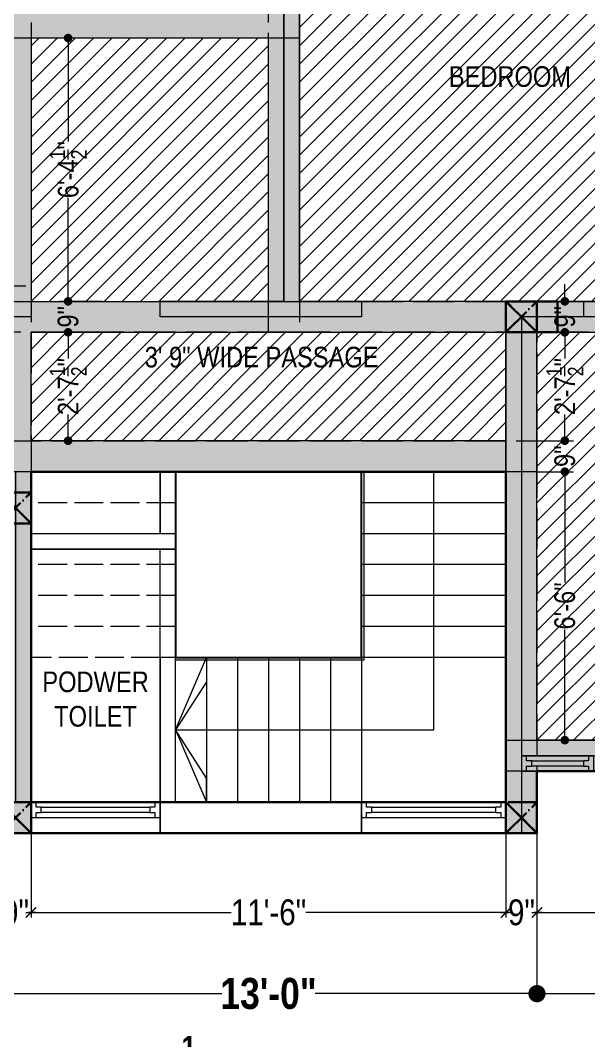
# Model space of a CAD drawing. Header units: millimetres. Extents: x 56222 to 154870, y -176352 to -121287.
# Drawn here: x 148268.1 to 148433.2, y -176092.2 to -175795.8 of the extents above; entities that cross this region are included whole.
import ezdxf

# ---------------------------------------------------------------- set-up
doc = ezdxf.new("R2010")
doc.units = ezdxf.units.MM
doc.header["$MEASUREMENT"] = 0
doc.header["$PDMODE"] = 35
doc.linetypes.add('ACAD_ISO02W100', pattern=[15, 12, -3])
doc.linetypes.add('ACAD_ISO04W100', pattern=[30, 24, -3, 0, -3])
doc.layers.get('Defpoints').update_dxf_attribs({"color": 220})
for name, color, linetype, lineweight in [('COLUMN', 1, 'Continuous', 30), ('COLUMN ( CENTER MARK )_', 5, 'ACAD_ISO04W100', 30), ('GROUND FLOOR', 7, 'Continuous', 9), ('GROUND FLOOR  ( PLINE )', 251, 'Continuous', 30), ('GROUND FLOOR ( DW_RAIL )', 7, 'Continuous', 9), ('GROUND FLOOR ( STAIR )', 251, 'Continuous', 9), ('XX~SLAB ( BEAM )~ ( DIM )', 7, 'Continuous', 9), ('XX~SLAB ( BEAM )~ ( HATCH )', 1, 'Continuous', 9), ('XX~SLAB ( HATCH )', 7, 'Continuous', 9), ('XX~STR BEAM', 5, 'ACAD_ISO02W100', 9)]:
    doc.layers.add(name, color=color, linetype=linetype, lineweight=lineweight)
doc.layers.add('GROUND FLOOR  ( Text )', color=251, linetype='Continuous')
doc.layers.add('XX~SLAB ( HATCH )~ PLINE', color=251, linetype='Continuous', lineweight=9, plot=False)
doc.layers.add('XX~SLAB ( PLINE )', color=251, linetype='Continuous', plot=False)
doc.styles.add('Cn BT~6', font='swissc.ttf', dxfattribs={"height": 6})
doc.styles.add("Cn_BT_0'-0", font='swissc.ttf')
doc.styles.add('Cn_BT_7½', font='swissc.ttf', dxfattribs={"height": 7.5})
doc.styles.add('Cn_BT_9 ( BOLD )', font='swisscb.ttf', dxfattribs={"height": 9})
doc.dimstyles.new('Cn BT~6', dxfattribs={"dimtxt": 0.18, "dimasz": 2.5, "dimexe": 2.5, "dimexo": 0, "dimgap": 0.09, "dimtad": 0, "dimdec": 3, "dimzin": 3, "dimdsep": 46, "dimlunit": 4, "dimtxsty": 'Cn BT~6', "dimblk": 'DOT', "dimcen": 0.09, "dimdle": 2, "dimclrd": 250, "dimclre": 250, "dimclrt": 5, "dimadec": 0, "dimazin": 0, "dimtfac": 0.75, "dimtdec": 3, "dimtofl": 0, "dimtmove": 0, "dimatfit": 3, "dimfxl": 1, "dimtolj": 1, "dimtzin": 0, "dimlwd": 15, "dimlwe": 15, "dimarcsym": 0})
doc.dimstyles.new('Cn_BT_7½', dxfattribs={"dimtxt": 9, "dimasz": 3, "dimexe": 1.5, "dimexo": 0, "dimgap": 0.09, "dimtad": 0, "dimdec": 3, "dimzin": 3, "dimdsep": 46, "dimlunit": 4, "dimtxsty": 'Cn_BT_7½', "dimblk": 'ARCHTICK', "dimcen": 0.09, "dimdle": 1.5, "dimclrd": 251, "dimclre": 251, "dimclrt": 14, "dimadec": 0, "dimazin": 0, "dimtfac": 0.75, "dimtdec": 3, "dimtofl": 0, "dimtmove": 0, "dimatfit": 3, "dimfxl": 0, "dimtolj": 1, "dimtzin": 0, "dimlwd": 15, "dimlwe": 15, "dimarcsym": 0})
doc.dimstyles.new('Cn_BT_9 ( BOLD )', dxfattribs={"dimtxt": 9, "dimasz": 5, "dimexe": 1.5, "dimexo": 0, "dimgap": 0.09, "dimtad": 0, "dimzin": 3, "dimdsep": 46, "dimlunit": 4, "dimtxsty": 'Cn_BT_9 ( BOLD )', "dimblk": 'DOT', "dimcen": 0.09, "dimdle": 1.5, "dimclrd": 251, "dimclre": 251, "dimclrt": 5, "dimadec": 0, "dimazin": 0, "dimtfac": 0.75, "dimtofl": 0, "dimtmove": 0, "dimatfit": 3, "dimfxl": 0, "dimtolj": 1, "dimtzin": 0, "dimlwd": 15, "dimlwe": 15, "dimarcsym": 0})

# ---------------------------------------------------------------- blocks, each defined once
blk = doc.blocks.new('_ArchTick')
at = {"color": 0, "linetype": 'ByBlock', "const_width": 0.15}
blk.add_lwpolyline([(-0.5, -0.5), (0.5, 0.5)], dxfattribs=at)
blk = doc.blocks.new('*D174')
at = {"layer": 'Defpoints', "color": 0, "transparency": 16777216}
for p in [(148271.19, -176031.94), (148262.19, -176043.94), (148271.19, -176055)]:
    blk.add_point(p, dxfattribs=at)
at = {"layer": 'XX~SLAB ( BEAM )~ ( DIM )', "color": 251, "lineweight": 15, "transparency": 16777216}
for p, q in [((148271.19, -176031.94), (148271.19, -176056.5)), ((148262.19, -176043.94), (148262.19, -176056.5)), ((148260.69, -176055), (148263.03, -176055)), ((148272.69, -176055), (148270.34, -176055))]:
    blk.add_line(p, q, dxfattribs=at)
at = {"layer": 'XX~SLAB ( BEAM )~ ( DIM )', "color": 251, "lineweight": 15, "transparency": 16777216, "xscale": 3, "yscale": 3, "zscale": 3, "rotation": 180}
blk.add_blockref('_ArchTick', (148262.19, -176055), dxfattribs=at)
at = {"layer": 'XX~SLAB ( BEAM )~ ( DIM )', "color": 251, "lineweight": 15, "transparency": 16777216, "xscale": 3, "yscale": 3, "zscale": 3}
blk.add_blockref('_ArchTick', (148271.19, -176055), dxfattribs=at)
at = {"layer": 'XX~SLAB ( BEAM )~ ( DIM )', "color": 14, "transparency": 16777216, "insert": (148266.69, -176055), "char_height": 7.5, "attachment_point": 5, "style": 'Cn_BT_7½'}
blk.add_mtext('\\A1;9"', dxfattribs=at)
blk = doc.blocks.new('*D173')
at = {"layer": 'Defpoints', "color": 0, "transparency": 16777216}
for p in [(148271.19, -176031.94), (148409.19, -176031.94), (148409.19, -176055)]:
    blk.add_point(p, dxfattribs=at)
at = {"layer": 'XX~SLAB ( BEAM )~ ( DIM )', "color": 251, "lineweight": 15, "transparency": 16777216}
for p, q in [((148271.19, -176031.94), (148271.19, -176056.5)), ((148409.19, -176031.94), (148409.19, -176056.5)), ((148269.69, -176055), (148329.33, -176055)), ((148410.69, -176055), (148351.05, -176055))]:
    blk.add_line(p, q, dxfattribs=at)
at = {"layer": 'XX~SLAB ( BEAM )~ ( DIM )', "color": 251, "lineweight": 15, "transparency": 16777216, "xscale": 3, "yscale": 3, "zscale": 3, "rotation": 180}
blk.add_blockref('_ArchTick', (148271.19, -176055), dxfattribs=at)
at = {"layer": 'XX~SLAB ( BEAM )~ ( DIM )', "color": 251, "lineweight": 15, "transparency": 16777216, "xscale": 3, "yscale": 3, "zscale": 3}
blk.add_blockref('_ArchTick', (148409.19, -176055), dxfattribs=at)
at = {"layer": 'XX~SLAB ( BEAM )~ ( DIM )', "color": 14, "transparency": 16777216, "insert": (148340.19, -176055), "char_height": 7.5, "attachment_point": 5, "style": 'Cn_BT_7½'}
blk.add_mtext('\\A1;11\'-6"', dxfattribs=at)
blk = doc.blocks.new('*D172')
at = {"layer": 'Defpoints', "color": 0, "transparency": 16777216}
for p in [(148409.19, -176031.94), (148418.19, -176031.94), (148418.19, -176055)]:
    blk.add_point(p, dxfattribs=at)
at = {"layer": 'XX~SLAB ( BEAM )~ ( DIM )', "color": 251, "lineweight": 15, "transparency": 16777216}
for p, q in [((148409.19, -176031.94), (148409.19, -176056.5)), ((148418.19, -176031.94), (148418.19, -176056.5)), ((148407.69, -176055), (148410.03, -176055)), ((148419.69, -176055), (148417.34, -176055))]:
    blk.add_line(p, q, dxfattribs=at)
at = {"layer": 'XX~SLAB ( BEAM )~ ( DIM )', "color": 251, "lineweight": 15, "transparency": 16777216, "xscale": 3, "yscale": 3, "zscale": 3, "rotation": 180}
blk.add_blockref('_ArchTick', (148409.19, -176055), dxfattribs=at)
at = {"layer": 'XX~SLAB ( BEAM )~ ( DIM )', "color": 251, "lineweight": 15, "transparency": 16777216, "xscale": 3, "yscale": 3, "zscale": 3}
blk.add_blockref('_ArchTick', (148418.19, -176055), dxfattribs=at)
at = {"layer": 'XX~SLAB ( BEAM )~ ( DIM )', "color": 14, "transparency": 16777216, "insert": (148413.69, -176055), "char_height": 7.5, "attachment_point": 5, "style": 'Cn_BT_7½'}
blk.add_mtext('\\A1;9"', dxfattribs=at)
blk = doc.blocks.new('*D171')
at = {"layer": 'Defpoints', "color": 0, "transparency": 16777216}
for p in [(148418.19, -176031.94), (148499.19, -176031.94), (148499.19, -176055)]:
    blk.add_point(p, dxfattribs=at)
at = {"layer": 'XX~SLAB ( BEAM )~ ( DIM )', "color": 251, "lineweight": 15, "transparency": 16777216}
for p, q in [((148418.19, -176031.94), (148418.19, -176056.5)), ((148499.19, -176031.94), (148499.19, -176056.5)), ((148416.69, -176055), (148450.17, -176055)), ((148500.69, -176055), (148467.21, -176055))]:
    blk.add_line(p, q, dxfattribs=at)
at = {"layer": 'XX~SLAB ( BEAM )~ ( DIM )', "color": 251, "lineweight": 15, "transparency": 16777216, "xscale": 3, "yscale": 3, "zscale": 3, "rotation": 180}
blk.add_blockref('_ArchTick', (148418.19, -176055), dxfattribs=at)
at = {"layer": 'XX~SLAB ( BEAM )~ ( DIM )', "color": 251, "lineweight": 15, "transparency": 16777216, "xscale": 3, "yscale": 3, "zscale": 3}
blk.add_blockref('_ArchTick', (148499.19, -176055), dxfattribs=at)
at = {"layer": 'XX~SLAB ( BEAM )~ ( DIM )', "color": 14, "transparency": 16777216, "insert": (148458.69, -176055), "char_height": 7.5, "attachment_point": 5, "style": 'Cn_BT_7½'}
blk.add_mtext('\\A1;6\'-9"', dxfattribs=at)
blk = doc.blocks.new('_Dot')
at = {"color": 0, "linetype": 'ByBlock', "lineweight": -2}
blk.add_line((-0.5, 0), (-1, 0), dxfattribs=at)
at = {"color": 0, "linetype": 'ByBlock', "const_width": 0.5}
blk.add_lwpolyline([(-0.25, 0, 1), (0.25, 0, 1)], format="xyb", close=True, dxfattribs=at)
blk = doc.blocks.new('*D169')
at = {"layer": 'Defpoints', "color": 0, "transparency": 16777216}
for p in [(148418.19, -175926.94), (148426.28, -175926.94), (148418.19, -176004.94)]:
    blk.add_point(p, dxfattribs=at)
at = {"layer": 'XX~SLAB ( BEAM )~ ( DIM )', "color": 250, "lineweight": 15, "transparency": 16777216}
for p, q in [((148418.19, -175926.94), (148428.78, -175926.94)), ((148426.28, -175929.44), (148426.28, -175959.11)), ((148426.28, -176002.44), (148426.28, -175972.78)), ((148418.19, -176004.94), (148428.78, -176004.94))]:
    blk.add_line(p, q, dxfattribs=at)
at = {"layer": 'XX~SLAB ( BEAM )~ ( DIM )', "color": 250, "lineweight": 15, "transparency": 16777216, "xscale": 2.5, "yscale": 2.5, "zscale": 2.5}
for p, rotation in [((148426.28, -175926.94), 90), ((148426.28, -176004.94), 270)]:
    blk.add_blockref('_Dot', p, dxfattribs=dict(at, rotation=rotation))
at = {"layer": 'XX~SLAB ( BEAM )~ ( DIM )', "color": 5, "transparency": 16777216, "insert": (148426.28, -175965.94), "char_height": 6, "attachment_point": 5, "rotation": 90, "style": 'Cn BT~6'}
blk.add_mtext('\\A1;6\'-6"', dxfattribs=at)
blk = doc.blocks.new('*D168')
at = {"layer": 'Defpoints', "color": 0, "transparency": 16777216}
for p in [(148418.19, -175917.94), (148426.28, -175917.94), (148418.19, -175926.94)]:
    blk.add_point(p, dxfattribs=at)
at = {"layer": 'XX~SLAB ( BEAM )~ ( DIM )', "color": 250, "lineweight": 15, "transparency": 16777216}
for p, q in [((148426.28, -175915.44), (148426.28, -175912.94)), ((148418.19, -175917.94), (148428.78, -175917.94)), ((148418.19, -175926.94), (148428.78, -175926.94)), ((148426.28, -175929.44), (148426.28, -175931.94))]:
    blk.add_line(p, q, dxfattribs=at)
at = {"layer": 'XX~SLAB ( BEAM )~ ( DIM )', "color": 250, "lineweight": 15, "transparency": 16777216, "xscale": 2.5, "yscale": 2.5, "zscale": 2.5}
for p, rotation in [((148426.28, -175917.94), 270), ((148426.28, -175926.94), 90)]:
    blk.add_blockref('_Dot', p, dxfattribs=dict(at, rotation=rotation))
at = {"layer": 'XX~SLAB ( BEAM )~ ( DIM )', "color": 5, "transparency": 16777216, "insert": (148426.28, -175922.44), "char_height": 6, "attachment_point": 5, "rotation": 90, "style": 'Cn BT~6'}
blk.add_mtext('\\A1;9"', dxfattribs=at)
blk = doc.blocks.new('*D167')
at = {"layer": 'Defpoints', "color": 0, "transparency": 16777216}
for p in [(148424.19, -175886.44), (148426.28, -175886.44), (148418.19, -175917.94)]:
    blk.add_point(p, dxfattribs=at)
at = {"layer": 'XX~SLAB ( BEAM )~ ( DIM )', "color": 250, "lineweight": 15, "transparency": 16777216}
for p, q in [((148424.19, -175886.44), (148428.78, -175886.44)), ((148426.28, -175888.94), (148426.28, -175894.03)), ((148426.28, -175915.44), (148426.28, -175910.36)), ((148418.19, -175917.94), (148428.78, -175917.94))]:
    blk.add_line(p, q, dxfattribs=at)
at = {"layer": 'XX~SLAB ( BEAM )~ ( DIM )', "color": 250, "lineweight": 15, "transparency": 16777216, "xscale": 2.5, "yscale": 2.5, "zscale": 2.5}
for p, rotation in [((148426.28, -175886.44), 90), ((148426.28, -175917.94), 270)]:
    blk.add_blockref('_Dot', p, dxfattribs=dict(at, rotation=rotation))
at = {"layer": 'XX~SLAB ( BEAM )~ ( DIM )', "color": 5, "transparency": 16777216, "insert": (148426.28, -175902.19), "char_height": 6, "attachment_point": 5, "rotation": 90, "style": 'Cn BT~6'}
blk.add_mtext('\\A1;2\'-7{\\H0.750000x;\\S1/2;}"', dxfattribs=at)
blk = doc.blocks.new('*D166')
at = {"layer": 'Defpoints', "color": 0, "transparency": 16777216}
for p in [(148424.19, -175877.44), (148426.28, -175877.44), (148424.19, -175886.44)]:
    blk.add_point(p, dxfattribs=at)
at = {"layer": 'XX~SLAB ( BEAM )~ ( DIM )', "color": 250, "lineweight": 15, "transparency": 16777216}
for p, q in [((148426.28, -175874.94), (148426.28, -175872.44)), ((148424.19, -175877.44), (148428.78, -175877.44)), ((148424.19, -175886.44), (148428.78, -175886.44)), ((148426.28, -175888.94), (148426.28, -175891.44))]:
    blk.add_line(p, q, dxfattribs=at)
at = {"layer": 'XX~SLAB ( BEAM )~ ( DIM )', "color": 250, "lineweight": 15, "transparency": 16777216, "xscale": 2.5, "yscale": 2.5, "zscale": 2.5}
for p, rotation in [((148426.28, -175877.44), 270), ((148426.28, -175886.44), 90)]:
    blk.add_blockref('_Dot', p, dxfattribs=dict(at, rotation=rotation))
at = {"layer": 'XX~SLAB ( BEAM )~ ( DIM )', "color": 5, "transparency": 16777216, "insert": (148426.28, -175881.94), "char_height": 6, "attachment_point": 5, "rotation": 90, "style": 'Cn BT~6'}
blk.add_mtext('\\A1;9"', dxfattribs=at)
blk = doc.blocks.new('*D165')
at = {"layer": 'Defpoints', "color": 0, "transparency": 16777216}
for p in [(148291.94, -175800.94), (148281.97, -175877.44), (148291.94, -175877.44)]:
    blk.add_point(p, dxfattribs=at)
at = {"layer": 'XX~SLAB ( BEAM )~ ( DIM )', "color": 250, "lineweight": 15, "transparency": 16777216}
for p, q in [((148291.94, -175800.94), (148279.47, -175800.94)), ((148281.97, -175803.44), (148281.97, -175831.02)), ((148281.97, -175874.94), (148281.97, -175847.36)), ((148291.94, -175877.44), (148279.47, -175877.44))]:
    blk.add_line(p, q, dxfattribs=at)
at = {"layer": 'XX~SLAB ( BEAM )~ ( DIM )', "color": 250, "lineweight": 15, "transparency": 16777216, "xscale": 2.5, "yscale": 2.5, "zscale": 2.5}
for p, rotation in [((148281.97, -175800.94), 90), ((148281.97, -175877.44), 270)]:
    blk.add_blockref('_Dot', p, dxfattribs=dict(at, rotation=rotation))
at = {"layer": 'XX~SLAB ( BEAM )~ ( DIM )', "color": 5, "transparency": 16777216, "insert": (148281.97, -175839.19), "char_height": 6, "attachment_point": 5, "rotation": 90, "style": 'Cn BT~6'}
blk.add_mtext('\\A1;6\'-4{\\H0.750000x;\\S1/2;}"', dxfattribs=at)
blk = doc.blocks.new('*D164')
at = {"layer": 'Defpoints', "color": 0, "transparency": 16777216}
for p in [(148291.94, -175877.44), (148281.97, -175886.44), (148291.94, -175886.44)]:
    blk.add_point(p, dxfattribs=at)
at = {"layer": 'XX~SLAB ( BEAM )~ ( DIM )', "color": 250, "lineweight": 15, "transparency": 16777216}
for p, q in [((148281.97, -175874.94), (148281.97, -175872.44)), ((148291.94, -175877.44), (148279.47, -175877.44)), ((148291.94, -175886.44), (148279.47, -175886.44)), ((148281.97, -175888.94), (148281.97, -175891.44))]:
    blk.add_line(p, q, dxfattribs=at)
at = {"layer": 'XX~SLAB ( BEAM )~ ( DIM )', "color": 250, "lineweight": 15, "transparency": 16777216, "xscale": 2.5, "yscale": 2.5, "zscale": 2.5}
for p, rotation in [((148281.97, -175877.44), 270), ((148281.97, -175886.44), 90)]:
    blk.add_blockref('_Dot', p, dxfattribs=dict(at, rotation=rotation))
at = {"layer": 'XX~SLAB ( BEAM )~ ( DIM )', "color": 5, "transparency": 16777216, "insert": (148281.97, -175881.94), "char_height": 6, "attachment_point": 5, "rotation": 90, "style": 'Cn BT~6'}
blk.add_mtext('\\A1;9"', dxfattribs=at)
blk = doc.blocks.new('*D163')
at = {"layer": 'Defpoints', "color": 0, "transparency": 16777216}
for p in [(148291.94, -175886.44), (148281.97, -175917.94), (148291.94, -175917.94)]:
    blk.add_point(p, dxfattribs=at)
at = {"layer": 'XX~SLAB ( BEAM )~ ( DIM )', "color": 250, "lineweight": 15, "transparency": 16777216}
for p, q in [((148291.94, -175886.44), (148279.47, -175886.44)), ((148281.97, -175888.94), (148281.97, -175894.03)), ((148281.97, -175915.44), (148281.97, -175910.36)), ((148291.94, -175917.94), (148279.47, -175917.94))]:
    blk.add_line(p, q, dxfattribs=at)
at = {"layer": 'XX~SLAB ( BEAM )~ ( DIM )', "color": 250, "lineweight": 15, "transparency": 16777216, "xscale": 2.5, "yscale": 2.5, "zscale": 2.5}
for p, rotation in [((148281.97, -175886.44), 90), ((148281.97, -175917.94), 270)]:
    blk.add_blockref('_Dot', p, dxfattribs=dict(at, rotation=rotation))
at = {"layer": 'XX~SLAB ( BEAM )~ ( DIM )', "color": 5, "transparency": 16777216, "insert": (148281.97, -175902.19), "char_height": 6, "attachment_point": 5, "rotation": 90, "style": 'Cn BT~6'}
blk.add_mtext('\\A1;2\'-7{\\H0.750000x;\\S1/2;}"', dxfattribs=at)
blk = doc.blocks.new('*D150')
at = {"layer": 'Defpoints', "color": 0, "transparency": 16777216}
for p in [(148418.19, -176031.94), (148262.19, -176043.94), (148418.19, -176078.58)]:
    blk.add_point(p, dxfattribs=at)
at = {"layer": 'XX~SLAB ( BEAM )~ ( DIM )', "color": 251, "lineweight": 15, "transparency": 16777216}
for p, q in [((148418.19, -176031.94), (148418.19, -176080.08)), ((148262.19, -176043.94), (148262.19, -176080.08)), ((148267.19, -176078.58), (148326.65, -176078.58)), ((148413.19, -176078.58), (148353.73, -176078.58))]:
    blk.add_line(p, q, dxfattribs=at)
at = {"layer": 'XX~SLAB ( BEAM )~ ( DIM )', "color": 251, "lineweight": 15, "transparency": 16777216, "xscale": 5, "yscale": 5, "zscale": 5, "rotation": 180}
blk.add_blockref('_Dot', (148262.19, -176078.58), dxfattribs=at)
at = {"layer": 'XX~SLAB ( BEAM )~ ( DIM )', "color": 251, "lineweight": 15, "transparency": 16777216, "xscale": 5, "yscale": 5, "zscale": 5}
blk.add_blockref('_Dot', (148418.19, -176078.58), dxfattribs=at)
at = {"layer": 'XX~SLAB ( BEAM )~ ( DIM )', "color": 5, "transparency": 16777216, "insert": (148340.19, -176078.58), "char_height": 9, "attachment_point": 5, "style": 'Cn_BT_9 ( BOLD )'}
blk.add_mtext('\\A1;13\'-0"', dxfattribs=at)
blk = doc.blocks.new('*D149')
at = {"layer": 'Defpoints', "color": 0, "transparency": 16777216}
for p in [(148418.19, -176031.94), (148499.19, -176031.94), (148499.19, -176078.58)]:
    blk.add_point(p, dxfattribs=at)
at = {"layer": 'XX~SLAB ( BEAM )~ ( DIM )', "color": 251, "lineweight": 15, "transparency": 16777216}
for p, q in [((148418.19, -176031.94), (148418.19, -176080.08)), ((148499.19, -176031.94), (148499.19, -176080.08)), ((148423.19, -176078.58), (148448.13, -176078.58)), ((148494.19, -176078.58), (148469.24, -176078.58))]:
    blk.add_line(p, q, dxfattribs=at)
at = {"layer": 'XX~SLAB ( BEAM )~ ( DIM )', "color": 251, "lineweight": 15, "transparency": 16777216, "xscale": 5, "yscale": 5, "zscale": 5, "rotation": 180}
blk.add_blockref('_Dot', (148418.19, -176078.58), dxfattribs=at)
at = {"layer": 'XX~SLAB ( BEAM )~ ( DIM )', "color": 251, "lineweight": 15, "transparency": 16777216, "xscale": 5, "yscale": 5, "zscale": 5}
blk.add_blockref('_Dot', (148499.19, -176078.58), dxfattribs=at)
at = {"layer": 'XX~SLAB ( BEAM )~ ( DIM )', "color": 5, "transparency": 16777216, "insert": (148458.69, -176078.58), "char_height": 9, "attachment_point": 5, "style": 'Cn_BT_9 ( BOLD )'}
blk.add_mtext('\\A1;6\'-9"', dxfattribs=at)
blk = doc.blocks.new('*D147')
at = {"layer": 'Defpoints', "color": 0, "transparency": 16777216}
for p in [(148107.69, -176043.94), (148508.19, -176043.94), (148508.19, -176098.99)]:
    blk.add_point(p, dxfattribs=at)
at = {"layer": 'XX~SLAB ( BEAM )~ ( DIM )', "color": 251, "lineweight": 15, "transparency": 16777216}
for p, q in [((148107.69, -176043.94), (148107.69, -176100.49)), ((148508.19, -176043.94), (148508.19, -176100.49)), ((148112.69, -176098.99), (148292.3, -176098.99)), ((148503.19, -176098.99), (148323.58, -176098.99))]:
    blk.add_line(p, q, dxfattribs=at)
at = {"layer": 'XX~SLAB ( BEAM )~ ( DIM )', "color": 251, "lineweight": 15, "transparency": 16777216, "xscale": 5, "yscale": 5, "zscale": 5, "rotation": 180}
blk.add_blockref('_Dot', (148107.69, -176098.99), dxfattribs=at)
at = {"layer": 'XX~SLAB ( BEAM )~ ( DIM )', "color": 251, "lineweight": 15, "transparency": 16777216, "xscale": 5, "yscale": 5, "zscale": 5}
blk.add_blockref('_Dot', (148508.19, -176098.99), dxfattribs=at)
at = {"layer": 'XX~SLAB ( BEAM )~ ( DIM )', "color": 5, "transparency": 16777216, "insert": (148307.94, -176098.99), "char_height": 9, "attachment_point": 5, "style": 'Cn_BT_9 ( BOLD )'}
blk.add_mtext('\\A1;33\'-4{\\H0.750000x;\\S1/2;}"', dxfattribs=at)
blk = doc.blocks.new('*D146')
at = {"layer": 'Defpoints', "color": 0, "transparency": 16777216}
for p in [(148103.19, -176043.94), (148508.19, -176043.94), (148508.19, -176121.67)]:
    blk.add_point(p, dxfattribs=at)
at = {"layer": 'XX~SLAB ( BEAM )~ ( DIM )', "color": 251, "lineweight": 15, "transparency": 16777216}
for p, q in [((148103.19, -176043.94), (148103.19, -176123.17)), ((148508.19, -176043.94), (148508.19, -176123.17)), ((148108.19, -176121.67), (148292.12, -176121.67)), ((148503.19, -176121.67), (148319.26, -176121.67))]:
    blk.add_line(p, q, dxfattribs=at)
at = {"layer": 'XX~SLAB ( BEAM )~ ( DIM )', "color": 251, "lineweight": 15, "transparency": 16777216, "xscale": 5, "yscale": 5, "zscale": 5, "rotation": 180}
blk.add_blockref('_Dot', (148103.19, -176121.67), dxfattribs=at)
at = {"layer": 'XX~SLAB ( BEAM )~ ( DIM )', "color": 251, "lineweight": 15, "transparency": 16777216, "xscale": 5, "yscale": 5, "zscale": 5}
blk.add_blockref('_Dot', (148508.19, -176121.67), dxfattribs=at)
at = {"layer": 'XX~SLAB ( BEAM )~ ( DIM )', "color": 5, "transparency": 16777216, "insert": (148305.69, -176121.67), "char_height": 9, "attachment_point": 5, "style": 'Cn_BT_9 ( BOLD )'}
blk.add_mtext('\\A1;33\'-9"', dxfattribs=at)

msp = doc.modelspace()

# ---------------------------------------------------------------- hatches: boundary and pattern name
at = {"layer": 'XX~SLAB ( BEAM )~ ( HATCH )'}
h = msp.add_hatch(dxfattribs=at)
h.set_pattern_fill('AR-CONC', color=256, style=0)
h.set_pattern_definition([(50, (148103.1876, -176043.9437), (7.1726, -0.62752), [0.75, -8.25]), (355, (148103.1876, -176043.944), (-1.38751, 7.52192), [0.6, -6.6]), (100.4514, (148103.785, -176043.996), (5.78509, 6.8944), [0.6374, -7.01142]), (46.1842, (148103.188, -176041.944), (10.67241, -1.65519), [1.125, -12.375]), (96.6356, (148104.077, -176042.082), (9.34663, 9.74118), [0.9561, -10.51713]), (351.1842, (148103.188, -176041.944), (9.34662, 9.74119), [0.9, -9.9]), (21, (148104.1876, -176042.4437), (5.96907, -4.02619), [0.75, -8.25]), (326, (148104.1876, -176042.444), (2.43315, 7.2515), [0.6, -6.6]), (71.4514, (148104.685, -176042.779), (8.40223, 3.225305), [0.6374, -7.01142]), (37.5, (148103.1876, -176043.9437), (0.121599, 3.328939), [0, -6.52, 0, -6.7, 0, -6.625]), (7.5, (148103.1876, -176043.9437), (2.630695, 3.944117), [0, -3.82, 0, -6.37, 0, -2.525]), (327.5, (148100.9576, -176043.9437), (5.338224, -0.225549), [0, -2.5, 0, -7.8, 0, -10.35]), (317.5, (148099.9576, -176043.9437), (5.83186, 1.00105), [0, -3.25, 0, -5.18, 0, -7.35])])
h.paths.add_polyline_path([(148103.1876, -175721.4437), (148508.1876, -175721.4437), (148508.1872, -176031.9437), (148499.1875, -176031.9437), (148499.1876, -176013.9437), (148418.1876, -176013.9437), (148418.1876, -176031.9437), (148262.1876, -176031.9437), (148262.1876, -176043.9437), (148103.1876, -176043.9437)])
h.paths.add_polyline_path([(148262.1876, -176043.9437), (148116.6876, -176043.9437), (148116.6876, -176031.9437), (148262.1876, -176031.9437)], flags=17)
h.paths.add_polyline_path([(148107.6876, -176043.9437), (148103.1876, -176043.9437), (148103.1876, -175721.4437), (148107.6876, -175721.4437)], flags=16)
h.paths.add_polyline_path([(148116.6876, -175872.9437), (148262.1876, -175872.9437), (148262.1876, -175800.9437), (148116.6876, -175800.9437)], flags=16)
h.paths.add_polyline_path([(148116.6876, -175748.4437), (148262.1876, -175748.4437), (148262.1876, -175791.9437), (148116.6876, -175791.9437)], flags=16)
h.paths.add_polyline_path([(148116.6876, -175725.9437), (148262.1876, -175725.9437), (148262.1876, -175739.4437), (148116.6876, -175739.4437)], flags=16)
h.paths.add_polyline_path([(148271.1876, -175725.9437), (148340.1876, -175725.9437), (148340.1876, -175739.4437), (148271.1876, -175739.4437)], flags=16)
h.paths.add_polyline_path([(148271.1876, -175748.4437), (148340.1876, -175748.4437), (148340.1876, -175791.9437), (148271.1876, -175791.9437)], flags=16)
h.paths.add_polyline_path([(148349.1876, -175748.4437), (148499.1876, -175748.4437), (148499.1876, -175877.4437), (148349.1876, -175877.4437)], flags=16)
h.paths.add_polyline_path([(148271.1876, -175877.4437), (148340.1876, -175877.4437), (148340.1876, -175800.9437), (148271.1876, -175800.9437)], flags=16)
h.paths.add_polyline_path([(148349.1876, -175725.9437), (148499.1876, -175725.9437), (148499.1876, -175739.4437), (148349.1876, -175739.4437)], flags=16)
h.paths.add_polyline_path([(148418.1876, -175886.4437), (148499.1876, -175886.4437), (148499.1876, -176004.9437), (148418.1876, -176004.9437)], flags=16)
h.paths.add_polyline_path([(148271.1876, -175886.4437), (148409.1876, -175886.4437), (148409.1876, -175917.9437), (148271.1876, -175917.9437)], flags=16)
h.paths.add_polyline_path([(148271.1876, -175926.9437), (148409.1876, -175926.9437), (148409.1876, -176031.9437), (148271.1876, -176031.9437)], flags=16)
h.paths.add_polyline_path([(148116.6876, -176022.9437), (148262.1876, -176022.9437), (148262.1876, -175881.9437), (148116.6876, -175881.9437)], flags=16)
at = {"layer": 'XX~SLAB ( HATCH )'}
h = msp.add_hatch(dxfattribs=at)
h.set_pattern_fill('ANSI31', color=256, scale=30, style=0)
h.set_pattern_definition([(45, (148349.1876, -175877.4437), (-2.65165, 2.65165), [])])
h.paths.add_polyline_path([(148349.1876, -175748.4437), (148499.1876, -175748.4437), (148499.1876, -175877.4437), (148349.1876, -175877.4437)])
h = msp.add_hatch(dxfattribs=at)
h.set_pattern_fill('ANSI31', color=256, scale=30, style=0)
h.set_pattern_definition([(45, (148271.1876, -175877.4437), (-2.65165, 2.65165), [])])
h.paths.add_polyline_path([(148271.1876, -175877.4437), (148340.1876, -175877.4437), (148340.1876, -175800.9437), (148271.1876, -175800.9437)])
h = msp.add_hatch(dxfattribs=at)
h.set_pattern_fill('ANSI31', color=256, scale=30, style=0)
h.set_pattern_definition([(45, (148271.1876, -175917.9437), (-2.65165, 2.65165), [])])
h.paths.add_polyline_path([(148271.1876, -175886.4437), (148409.1876, -175886.4437), (148409.1876, -175917.9437), (148271.1876, -175917.9437)])
h = msp.add_hatch(dxfattribs=at)
h.set_pattern_fill('ANSI31', color=256, scale=30, style=0)
h.set_pattern_definition([(45, (148418.1876, -176004.9437), (-2.65165, 2.65165), [])])
h.paths.add_polyline_path([(148418.1876, -175886.4437), (148499.1876, -175886.4437), (148499.1876, -176004.9437), (148418.1876, -176004.9437)])

# ---------------------------------------------------------------- linework, layer by layer
at = {"layer": 'COLUMN'}
msp.add_lwpolyline([(148424.1876, -175877.4437), (148424.1876, -175886.4437), (148409.1876, -175886.4437), (148409.1876, -175877.4437)], close=True, dxfattribs=at)
at = {"layer": 'COLUMN ( CENTER MARK )_', "ltscale": 0.35}
for points in [[(148418.1876, -175877.4437), (148418.1876, -175886.4437), (148409.1876, -175886.4437), (148418.1876, -175877.4437), (148409.1876, -175877.4437), (148418.1876, -175886.4437), (148409.1876, -175877.4437), (148409.1876, -175886.4437), (148418.1876, -175886.4437)], [(148271.1876, -175932.9437), (148271.1876, -175941.9437), (148262.1876, -175941.9437), (148271.1876, -175932.9437), (148262.1876, -175932.9437), (148271.1876, -175941.9437), (148262.1876, -175932.9437), (148262.1876, -175941.9437), (148271.1876, -175941.9437)], [(148271.1876, -176022.9437), (148271.1876, -176031.9437), (148262.1876, -176031.9437), (148271.1876, -176022.9437), (148262.1876, -176022.9437), (148271.1876, -176031.9437), (148262.1876, -176022.9437), (148262.1876, -176031.9437), (148271.1876, -176031.9437)], [(148418.1876, -176022.9437), (148418.1876, -176031.9437), (148409.1876, -176031.9437), (148418.1876, -176022.9437), (148409.1876, -176022.9437), (148418.1876, -176031.9437), (148409.1876, -176022.9437), (148409.1876, -176031.9437), (148418.1876, -176031.9437)]]:
    msp.add_lwpolyline(points, close=True, dxfattribs=at)
at = {"layer": 'GROUND FLOOR'}
for p, q in [((148344.6876, -175748.4437), (148344.6876, -175877.4437)), ((148349.1876, -175748.4437), (148349.1876, -175877.4437)), ((148344.6876, -175877.4437), (148308.6876, -175877.4437)), ((148308.6876, -175881.9437), (148308.6876, -175877.4437)), ((148349.1876, -175877.4437), (148367.1876, -175877.4437)), ((148367.1876, -175877.4437), (148367.1876, -175881.9437)), ((148409.1876, -175877.4437), (148409.1876, -176031.9437)), ((148431.6876, -175877.4437), (148409.1876, -175877.4437)), ((148431.6876, -175877.4437), (148431.6876, -175881.9437)), ((148367.1876, -175881.9437), (148308.6876, -175881.9437)), ((148413.6876, -175881.9437), (148413.6876, -176031.9437)), ((148499.1876, -175881.9437), (148413.6876, -175881.9437)), ((148308.6876, -175944.9437), (148308.6876, -175926.9437)), ((148313.1876, -175949.4437), (148313.1876, -175926.9437)), ((148308.6876, -176031.9437), (148308.6876, -175949.4437)), ((148313.1876, -176022.9437), (148313.1876, -175980.9437)), ((148413.6876, -176009.4437), (148499.1876, -176009.4437)), ((148413.6876, -176013.9437), (148499.1876, -176013.9437)), ((148409.1876, -176022.9437), (148271.1876, -176022.9437)), ((148367.1876, -176022.9437), (148367.1876, -176031.9437)), ((148418.1876, -176031.9437), (148107.6876, -176031.9437))]:
    msp.add_line(p, q, dxfattribs=at)
at = {"layer": 'GROUND FLOOR', "color": 5}
msp.add_line((148313.1876, -175949.4437), (148271.1876, -175949.4437), dxfattribs=at)
at = {"layer": 'GROUND FLOOR'}
msp.add_lwpolyline([(148367.1876, -175926.9437), (148367.1876, -175980.9437), (148313.1876, -175980.9437)], dxfattribs=at)
at = {"layer": 'GROUND FLOOR  ( PLINE )', "lineweight": 9}
for points in [[(148218.6876, -175739.4437), (148397.1876, -175739.4437), (148397.1876, -175748.4437), (148349.1876, -175748.4437), (148349.1876, -175877.4437), (148367.1876, -175877.4437), (148367.1876, -175881.9437), (148308.6876, -175881.9437), (148308.6876, -175877.4437), (148344.6876, -175877.4437), (148344.6876, -175748.4437), (148218.6876, -175748.4437)], [(148409.1876, -175877.4437), (148431.6876, -175877.4437), (148431.6876, -175881.9437), (148413.6876, -175881.9437), (148413.6876, -176031.9437), (148409.1876, -176031.9437)], [(148271.1876, -175949.4437), (148313.1876, -175949.4437), (148313.1876, -175926.9437), (148308.6876, -175926.9437), (148308.6876, -175944.9437), (148271.1876, -175944.9437), (148271.1876, -175926.9437), (148266.6876, -175926.9437), (148266.6876, -176022.9437), (148239.6876, -176022.9437), (148239.6876, -176031.9437), (148271.1876, -176031.9437)], [(148367.1876, -176022.9437), (148313.1876, -176022.9437), (148313.1876, -175980.9437), (148308.6876, -175980.9437), (148308.6876, -176031.9437), (148367.1876, -176031.9437)]]:
    msp.add_lwpolyline(points, close=True, dxfattribs=at)
at = {"layer": 'GROUND FLOOR ( DW_RAIL )'}
for points in [[(148434.6876, -176009.4437), (148433.1876, -176009.4437), (148433.1876, -176010.9437), (148431.6876, -176010.9437), (148431.6876, -176012.4437), (148416.6876, -176012.4437), (148416.6876, -176010.9437), (148415.1876, -176010.9437), (148415.1876, -176009.4437), (148413.6876, -176009.4437), (148413.6876, -176013.9437), (148415.1876, -176013.9437), (148415.1876, -176012.4437), (148416.6876, -176012.4437), (148416.6876, -176010.9437), (148431.6876, -176010.9437), (148431.6876, -176012.4437), (148433.1876, -176012.4437), (148433.1876, -176013.9437), (148434.6876, -176013.9437), (148434.6876, -176009.4437), (148413.6876, -176009.4437), (148413.6876, -176013.9437), (148434.6876, -176013.9437)], [(148308.6876, -176022.9437), (148307.1876, -176022.9437), (148307.1876, -176024.4437), (148305.6876, -176024.4437), (148305.6876, -176025.9437), (148274.1876, -176025.9437), (148274.1876, -176024.4437), (148272.6876, -176024.4437), (148272.6876, -176022.9437), (148271.1876, -176022.9437), (148271.1876, -176027.4437), (148272.6876, -176027.4437), (148272.6876, -176025.9437), (148274.1876, -176025.9437), (148274.1876, -176024.4437), (148305.6876, -176024.4437), (148305.6876, -176025.9437), (148307.1876, -176025.9437), (148307.1876, -176027.4437), (148308.6876, -176027.4437), (148308.6876, -176022.9437), (148271.1876, -176022.9437), (148271.1876, -176027.4437), (148308.6876, -176027.4437)], [(148409.1876, -176022.9437), (148407.6876, -176022.9437), (148407.6876, -176024.4437), (148406.1876, -176024.4437), (148406.1876, -176025.9437), (148370.1876, -176025.9437), (148370.1876, -176024.4437), (148368.6876, -176024.4437), (148368.6876, -176022.9437), (148367.1876, -176022.9437), (148367.1876, -176027.4437), (148368.6876, -176027.4437), (148368.6876, -176025.9437), (148370.1876, -176025.9437), (148370.1876, -176024.4437), (148406.1876, -176024.4437), (148406.1876, -176025.9437), (148407.6876, -176025.9437), (148407.6876, -176027.4437), (148409.1876, -176027.4437), (148409.1876, -176022.9437), (148367.1876, -176022.9437), (148367.1876, -176027.4437), (148409.1876, -176027.4437)]]:
    msp.add_lwpolyline(points, close=True, dxfattribs=at)
at = {"layer": 'GROUND FLOOR ( STAIR )', "color": 5, "linetype": 'ACAD_ISO02W100', "ltscale": 0.7}
for p, q in [((148313.1876, -175926.9437), (148271.1876, -175926.9437)), ((148313.1876, -175935.9437), (148271.1876, -175935.9437)), ((148313.1876, -175944.9437), (148271.1876, -175944.9437)), ((148313.1876, -175949.4437), (148313.1876, -175980.9437)), ((148313.1876, -175953.9437), (148271.1876, -175953.9437)), ((148313.1876, -175962.9437), (148271.1876, -175962.9437)), ((148313.1876, -175971.9437), (148271.1876, -175971.9437)), ((148308.6876, -175980.9437), (148271.1876, -175980.9437))]:
    msp.add_line(p, q, dxfattribs=at)
at = {"layer": 'GROUND FLOOR ( STAIR )'}
for p, q in [((148409.1876, -175926.9437), (148367.1876, -175926.9437)), ((148367.1876, -175926.9437), (148367.1876, -176022.9437)), ((148409.1876, -175935.9437), (148367.1876, -175935.9437)), ((148409.1876, -175944.9437), (148367.1876, -175944.9437)), ((148409.1876, -175953.9437), (148367.1876, -175953.9437)), ((148409.1876, -175962.9437), (148367.1876, -175962.9437)), ((148409.1876, -175971.9437), (148367.1876, -175971.9437)), ((148409.1876, -175980.9437), (148313.1876, -175980.9437)), ((148322.1876, -175980.9437), (148322.1876, -176022.9437)), ((148331.1876, -175980.9437), (148331.1876, -176022.9437)), ((148340.1876, -175980.9437), (148340.1876, -176022.9437)), ((148349.1876, -175980.9437), (148349.1876, -176022.9437)), ((148358.1876, -175980.9437), (148358.1876, -176022.9437))]:
    msp.add_line(p, q, dxfattribs=at)
msp.add_lwpolyline([(148313.1876, -176001.9437), (148322.1876, -175980.9437), (148322.1876, -175987.9437), (148313.1876, -176001.9437), (148322.1876, -176022.9437), (148322.1876, -176015.9437), (148313.1876, -176001.9437), (148388.1876, -176001.9437), (148388.1876, -175926.9437)], dxfattribs=at)
msp.add_lwpolyline([(148313.1876, -175980.9437), (148367.1876, -175980.9437), (148367.1876, -175926.9437), (148367.8876, -175926.9437), (148367.8876, -175981.6437), (148313.1876, -175981.6437)], close=True, dxfattribs=at)
at = {"layer": 'XX~SLAB ( HATCH )~ PLINE', "color": 0}
for points in [[(148349.1876, -175748.4437), (148499.1876, -175748.4437), (148499.1876, -175877.4437), (148349.1876, -175877.4437)], [(148271.1876, -175877.4437), (148340.1876, -175877.4437), (148340.1876, -175800.9437), (148271.1876, -175800.9437)], [(148271.1876, -175886.4437), (148409.1876, -175886.4437), (148409.1876, -175917.9437), (148271.1876, -175917.9437)], [(148418.1876, -175886.4437), (148499.1876, -175886.4437), (148499.1876, -176004.9437), (148418.1876, -176004.9437)]]:
    msp.add_lwpolyline(points, close=True, dxfattribs=at)
at = {"layer": 'XX~SLAB ( PLINE )', "color": 250, "lineweight": 30}
for points in [[(148103.1876, -175721.4437), (148508.1876, -175721.4437), (148508.1872, -176031.9437), (148499.1875, -176031.9437), (148499.1876, -176013.9437), (148418.1876, -176013.9437), (148418.1876, -176031.9437), (148262.1876, -176031.9437), (148262.1876, -176043.9437), (148103.1876, -176043.9437)], [(148271.1876, -175926.9437), (148409.1876, -175926.9437), (148409.1876, -176022.9437), (148271.1876, -176022.9437)], [(148271.1876, -175926.9437), (148409.1876, -175926.9437), (148409.1876, -176031.9437), (148271.1876, -176031.9437)], [(148271.1876, -175926.9437), (148409.1876, -175926.9437), (148409.1876, -176031.9437), (148271.1876, -176031.9437)]]:
    msp.add_lwpolyline(points, close=True, dxfattribs=at)
at = {"layer": 'XX~SLAB ( PLINE )'}
msp.add_lwpolyline([(148271.1876, -175926.9437), (148313.1876, -175926.9437), (148313.1876, -175980.9437), (148367.1876, -175980.9437), (148367.1876, -175926.9437), (148409.1876, -175926.9437), (148409.1876, -176022.9437), (148271.1876, -176022.9437)], close=True, dxfattribs=at)
at = {"layer": 'XX~STR BEAM', "color": 5}
for points in [[(148271.1876, -176031.9437), (148262.1876, -176031.9437), (148262.1876, -175721.4437), (148271.1876, -175721.4437)], [(148349.1876, -175886.4437), (148340.1876, -175886.4437), (148340.1876, -175721.4437), (148349.1876, -175721.4437)], [(148107.6876, -175800.9437), (148107.6876, -175791.9437), (148349.1876, -175791.9437), (148349.1876, -175800.9437)], [(148107.6876, -175881.9437), (148107.6876, -175872.9437), (148271.1875, -175872.9437), (148271.1876, -175881.9437)], [(148262.1876, -175886.4437), (148262.1876, -175877.4437), (148508.1876, -175877.4437), (148508.1876, -175886.4437)], [(148418.1876, -176031.9437), (148409.1876, -176031.9437), (148409.1876, -175877.4437), (148418.1876, -175877.4437)], [(148262.1876, -175926.9437), (148262.1876, -175917.9437), (148418.1876, -175917.9437), (148418.1876, -175926.9437)], [(148409.1875, -176013.9437), (148409.1875, -176004.9437), (148508.1876, -176004.9437), (148508.1876, -176013.9437)], [(148107.6876, -176031.9437), (148271.1876, -176031.9437), (148271.1876, -176022.9437), (148107.6876, -176022.9437)]]:
    msp.add_lwpolyline(points, close=True, dxfattribs=at)

# ---------------------------------------------------------------- texts
at = {"layer": 'GROUND FLOOR  ( Text )', "char_height": 6, "attachment_point": 5, "style": "Cn_BT_0'-0"}
for s, insert in [('BEDROOM', (148410.3481, -175812.1752)), ('3\' 9" WIDE PASSAGE', (148338.2015, -175893.685)), ('PODWER \\PTOILET', (148289.9411, -175993.0263))]:
    msp.add_mtext(s, dxfattribs=dict(at, insert=insert))

# ---------------------------------------------------------------- dimensions: what is measured, and where the dimension line sits
at = {"layer": 'XX~SLAB ( BEAM )~ ( DIM )'}
for base, p1, p2, picture, middle in [((148281.967, -175877.4437), (148291.9447, -175800.9437), (148291.9447, -175877.4437), '*D165', (148281.967, -175839.1937)), ((148426.2841, -175926.9437), (148418.1876, -176004.9437), (148418.1876, -175926.9437), '*D169', (148426.2841, -175965.9437))]:
    dim = msp.add_linear_dim(base=base, p1=p1, p2=p2, angle=90, dimstyle='Cn BT~6', dxfattribs=at)
    dim.commit()
    dim.dimension.update_dxf_attribs({"geometry": picture, "text_midpoint": middle})
for base, p1, p2, picture, middle in [((148281.967, -175886.4437), (148291.9447, -175877.4437), (148291.9447, -175886.4437), '*D164', (148281.967, -175881.9437)), ((148426.2841, -175877.4437), (148424.1876, -175886.4437), (148424.1876, -175877.4437), '*D166', (148426.2841, -175881.9437)), ((148281.967, -175917.9437), (148291.9447, -175886.4437), (148291.9447, -175917.9437), '*D163', (148281.967, -175902.1937)), ((148426.2841, -175886.4437), (148418.1876, -175917.9437), (148424.1876, -175886.4437), '*D167', (148426.2841, -175902.1937)), ((148426.2841, -175917.9437), (148418.1876, -175926.9437), (148418.1876, -175917.9437), '*D168', (148426.2841, -175922.4437))]:
    dim = msp.add_linear_dim(base=base, p1=p1, p2=p2, angle=90, dimstyle='Cn BT~6', override={"dimtmove": 1}, dxfattribs=at)
    dim.commit()
    dim.dimension.update_dxf_attribs({"geometry": picture, "text_midpoint": middle})
for base, p1, p2, dimstyle, picture, middle in [((148418.1876, -176078.5812), (148262.1876, -176043.9437), (148418.1876, -176031.9437), 'Cn_BT_9 ( BOLD )', '*D150', (148340.1876, -176078.5812)), ((148271.1876, -176055.0023), (148262.1876, -176043.9437), (148271.1876, -176031.9437), 'Cn_BT_7½', '*D174', (148266.6876, -176055.0023)), ((148409.1876, -176055.0023), (148271.1876, -176031.9437), (148409.1876, -176031.9437), 'Cn_BT_7½', '*D173', (148340.1876, -176055.0023)), ((148418.1876, -176055.0023), (148409.1876, -176031.9437), (148418.1876, -176031.9437), 'Cn_BT_7½', '*D172', (148413.6876, -176055.0023)), ((148499.1875, -176078.5812), (148418.1876, -176031.9437), (148499.1875, -176031.9438), 'Cn_BT_9 ( BOLD )', '*D149', (148458.6876, -176078.5812)), ((148499.1876, -176055.0023), (148418.1876, -176031.9437), (148499.1876, -176031.9437), 'Cn_BT_7½', '*D171', (148458.6876, -176055.0023))]:
    dim = msp.add_linear_dim(base=base, p1=p1, p2=p2, dimstyle=dimstyle, override={"dimtmove": 1}, dxfattribs=at)
    dim.commit()
    dim.dimension.update_dxf_attribs({"geometry": picture, "text_midpoint": middle})
for base, p1, picture, middle in [((148508.1876, -176121.671), (148103.1876, -176043.9437), '*D146', (148305.6876, -176121.671)), ((148508.1876, -176098.9938), (148107.6876, -176043.9437), '*D147', (148307.9376, -176098.9938))]:
    dim = msp.add_linear_dim(base=base, p1=p1, p2=(148508.1876, -176043.9437), dimstyle='Cn_BT_9 ( BOLD )', dxfattribs=at)
    dim.commit()
    dim.dimension.update_dxf_attribs({"geometry": picture, "text_midpoint": middle})

doc.saveas('drawing.dxf')
